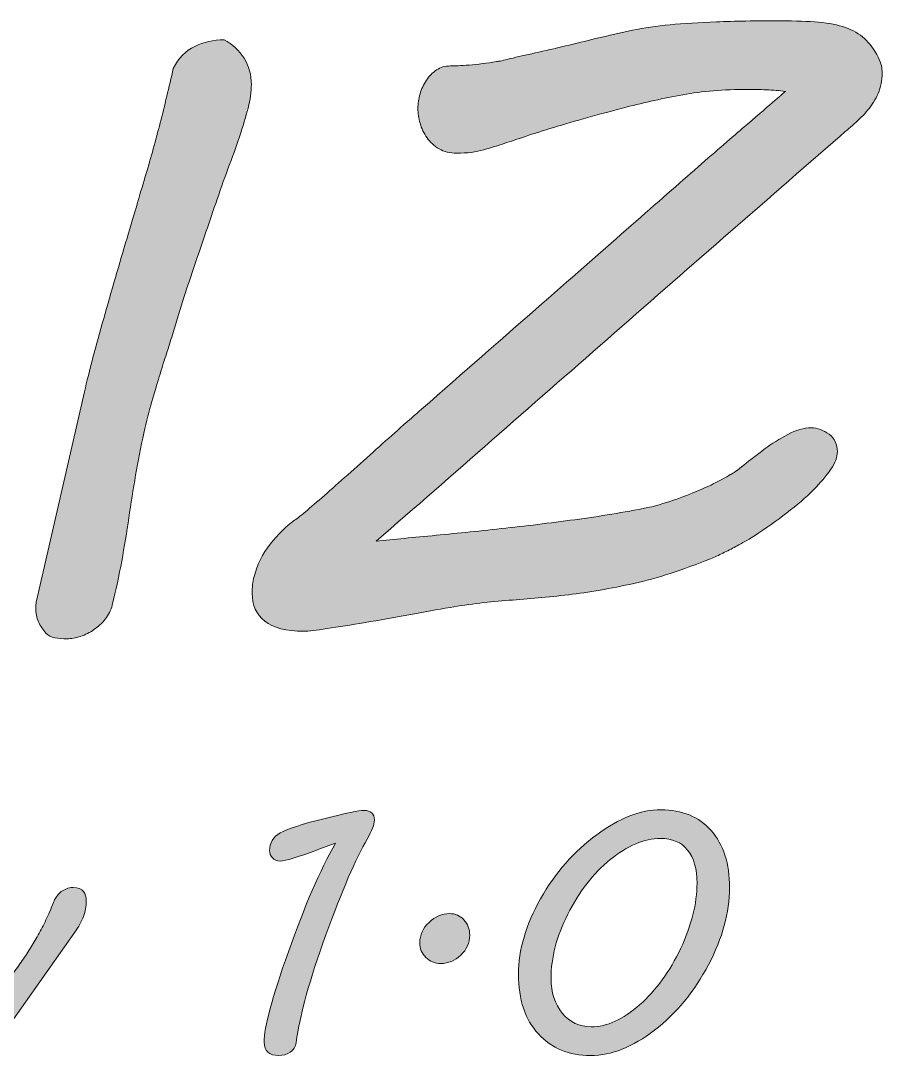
# Model space of a CAD drawing. Header units: inches. Extents: x 140 to 578, y -257 to -98.
# Drawn here: x 503.5 to 577.8, y -232.8 to -143.1 of the extents above; entities that cross this region are included whole.
import ezdxf

# ---------------------------------------------------------------- set-up
doc = ezdxf.new("R2010")
doc.units = ezdxf.units.IN
doc.header["$MEASUREMENT"] = 0
doc.layers.add('Ebene 1', color=7, linetype='Continuous')

# ---------------------------------------------------------------- blocks, each defined once
blk = doc.blocks.new('block 2')
at = {"layer": 'Ebene 1'}
h = blk.add_hatch(color=7, dxfattribs=at)
h.dxf.hatch_style = 2
edge = h.paths.add_edge_path()
edge.add_spline(control_points=[(523.653, -190.996), (523.903, -189.971), (524.365, -189.037), (525.038, -188.193), (525.709, -187.351), (526.41, -186.667), (527.14, -186.143), (527.39, -185.983), (527.76, -185.693), (528.251, -185.271), (528.74, -184.85), (529.304, -184.36), (529.942, -183.801), (530.58, -183.243), (531.264, -182.639), (531.993, -181.99), (532.722, -181.34), (533.451, -180.686), (534.181, -180.024), (534.909, -179.364), (535.61, -178.737), (536.282, -178.145), (536.954, -177.552), (537.553, -177.028), (538.077, -176.572), (541.723, -173.382), (545.01, -170.505), (547.938, -167.942), (550.865, -165.378), (553.463, -163.1), (555.731, -161.106), (557.998, -159.112), (559.957, -157.392), (561.61, -155.945), (563.262, -154.498), (564.646, -153.296), (565.763, -152.339), (566.879, -151.382), (567.733, -150.647), (568.326, -150.134), (568.918, -149.622), (569.294, -149.297), (569.454, -149.16), (568.93, -149.092), (568.383, -149.046), (567.813, -149.023), (567.243, -149.001), (566.708, -148.989), (566.207, -148.989), (565.158, -148.989), (564.173, -149.029), (563.251, -149.109), (562.327, -149.189), (561.444, -149.303), (560.602, -149.451), (559.758, -149.599), (558.938, -149.764), (558.141, -149.946), (557.343, -150.129), (556.534, -150.322), (555.714, -150.527), (554.574, -150.824), (553.476, -151.12), (552.415, -151.416), (551.356, -151.712), (550.376, -151.997), (549.476, -152.271), (548.575, -152.544), (547.767, -152.8), (547.05, -153.04), (546.331, -153.279), (545.733, -153.479), (545.255, -153.638), (544.73, -153.82), (544.132, -154.008), (543.46, -154.202), (542.788, -154.396), (542.008, -154.492), (541.119, -154.492), (540.526, -154.492), (540.02, -154.367), (539.599, -154.116), (539.176, -153.866), (538.829, -153.547), (538.556, -153.159), (538.282, -152.772), (538.082, -152.356), (537.958, -151.912), (537.832, -151.467), (537.77, -151.04), (537.77, -150.63), (537.77, -150.22), (537.832, -149.804), (537.958, -149.382), (538.082, -148.961), (538.265, -148.568), (538.505, -148.203), (538.743, -147.839), (539.034, -147.542), (539.376, -147.314), (539.718, -147.087), (540.116, -146.973), (540.572, -146.973), (540.914, -146.973), (541.455, -146.944), (542.196, -146.887), (542.936, -146.831), (543.717, -146.733), (544.537, -146.597), (544.742, -146.574), (545.146, -146.489), (545.751, -146.34), (546.354, -146.192), (547.066, -146.027), (547.887, -145.845), (548.707, -145.663), (549.572, -145.463), (550.484, -145.247), (551.396, -145.03), (552.262, -144.819), (553.082, -144.614), (554.221, -144.341), (555.286, -144.102), (556.278, -143.896), (557.269, -143.691), (558.346, -143.532), (559.508, -143.418), (560.67, -143.304), (562.008, -143.219), (563.524, -143.162), (565.039, -143.105), (566.891, -143.076), (569.078, -143.076), (570.331, -143.076), (571.407, -143.116), (572.308, -143.196), (573.208, -143.276), (573.983, -143.43), (574.632, -143.657), (575.282, -143.885), (575.829, -144.204), (576.272, -144.614), (576.718, -145.024), (577.11, -145.56), (577.452, -146.221), (577.589, -146.494), (577.68, -146.739), (577.726, -146.956), (577.771, -147.172), (577.794, -147.372), (577.794, -147.554), (577.794, -148.215), (577.68, -148.807), (577.452, -149.331), (577.224, -149.855), (576.928, -150.334), (576.563, -150.767), (576.198, -151.2), (575.806, -151.599), (575.384, -151.963), (574.962, -152.328), (574.558, -152.681), (574.171, -153.022), (567.426, -158.879), (560.738, -164.712), (554.107, -170.522), (547.477, -176.333), (540.834, -182.144), (534.181, -187.954), (535.707, -187.795), (537.428, -187.624), (539.342, -187.441), (541.256, -187.259), (543.255, -187.054), (545.341, -186.826), (547.425, -186.599), (549.544, -186.336), (551.698, -186.04), (553.851, -185.744), (555.93, -185.391), (557.936, -184.98), (558.801, -184.753), (559.615, -184.497), (560.38, -184.211), (561.143, -183.927), (561.82, -183.653), (562.413, -183.391), (563.005, -183.129), (563.501, -182.89), (563.899, -182.673), (564.298, -182.457), (564.566, -182.303), (564.703, -182.212), (564.953, -182.098), (565.341, -181.825), (565.865, -181.392), (566.389, -180.959), (566.976, -180.503), (567.626, -180.024), (568.274, -179.546), (568.952, -179.119), (569.659, -178.743), (570.365, -178.367), (571.037, -178.179), (571.676, -178.179), (572.223, -178.179), (572.735, -178.361), (573.214, -178.726), (573.692, -179.09), (573.932, -179.592), (573.932, -180.229), (573.932, -180.686), (573.743, -181.192), (573.368, -181.75), (572.991, -182.309), (572.484, -182.907), (571.847, -183.545), (571.208, -184.183), (570.45, -184.838), (569.573, -185.51), (568.696, -186.183), (567.768, -186.838), (566.788, -187.476), (566.628, -187.59), (566.406, -187.727), (566.122, -187.886), (565.836, -188.045), (565.518, -188.222), (565.165, -188.416), (564.811, -188.609), (564.446, -188.797), (564.071, -188.979), (563.694, -189.162), (563.336, -189.321), (562.994, -189.458), (560.578, -190.438), (558.374, -191.15), (556.38, -191.594), (554.386, -192.039), (552.506, -192.363), (550.741, -192.568), (548.975, -192.773), (547.266, -192.933), (545.614, -193.047), (543.961, -193.161), (542.27, -193.366), (540.538, -193.662), (539.467, -193.845), (538.282, -194.055), (536.983, -194.294), (535.685, -194.534), (534.431, -194.756), (533.224, -194.961), (532.016, -195.166), (530.928, -195.342), (529.96, -195.491), (528.99, -195.639), (528.324, -195.713), (527.96, -195.713), (526.41, -195.713), (525.276, -195.422), (524.56, -194.841), (523.841, -194.26), (523.482, -193.457), (523.482, -192.432), (523.482, -192.181), (523.493, -191.936), (523.517, -191.697), (523.539, -191.458), (523.585, -191.224), (523.653, -190.996)], knot_values=[0, 0, 0, 0, 1, 1, 1, 2, 2, 2, 3, 3, 3, 4, 4, 4, 5, 5, 5, 6, 6, 6, 7, 7, 7, 8, 8, 8, 9, 9, 9, 10, 10, 10, 11, 11, 11, 12, 12, 12, 13, 13, 13, 14, 14, 14, 15, 15, 15, 16, 16, 16, 17, 17, 17, 18, 18, 18, 19, 19, 19, 20, 20, 20, 21, 21, 21, 22, 22, 22, 23, 23, 23, 24, 24, 24, 25, 25, 25, 26, 26, 26, 27, 27, 27, 28, 28, 28, 29, 29, 29, 30, 30, 30, 31, 31, 31, 32, 32, 32, 33, 33, 33, 34, 34, 34, 35, 35, 35, 36, 36, 36, 37, 37, 37, 38, 38, 38, 39, 39, 39, 40, 40, 40, 41, 41, 41, 42, 42, 42, 43, 43, 43, 44, 44, 44, 45, 45, 45, 46, 46, 46, 47, 47, 47, 48, 48, 48, 49, 49, 49, 50, 50, 50, 51, 51, 51, 52, 52, 52, 53, 53, 53, 54, 54, 54, 55, 55, 55, 56, 56, 56, 57, 57, 57, 58, 58, 58, 59, 59, 59, 60, 60, 60, 61, 61, 61, 62, 62, 62, 63, 63, 63, 64, 64, 64, 65, 65, 65, 66, 66, 66, 67, 67, 67, 68, 68, 68, 69, 69, 69, 70, 70, 70, 71, 71, 71, 72, 72, 72, 73, 73, 73, 74, 74, 74, 75, 75, 75, 76, 76, 76, 77, 77, 77, 78, 78, 78, 79, 79, 79, 80, 80, 80, 81, 81, 81, 82, 82, 82, 83, 83, 83, 84, 84, 84, 85, 85, 85, 86, 86, 86, 87, 87, 87, 88, 88, 88, 89, 89, 89, 90, 90, 90, 90], degree=3, periodic=1)
h = blk.add_hatch(color=7, dxfattribs=at)
h.dxf.hatch_style = 2
edge = h.paths.add_edge_path()
edge.add_spline(control_points=[(509.024, -175.068), (509.229, -174.18), (509.474, -173.194), (509.76, -172.112), (510.044, -171.03), (510.352, -169.907), (510.682, -168.745), (511.012, -167.583), (511.349, -166.41), (511.69, -165.225), (512.032, -164.04), (512.368, -162.9), (512.699, -161.807), (513.028, -160.713), (513.331, -159.693), (513.604, -158.748), (513.878, -157.802), (514.117, -156.999), (514.322, -156.338), (514.755, -154.857), (515.165, -153.37), (515.553, -151.877), (515.939, -150.385), (516.315, -148.818), (516.681, -147.178), (517.136, -146.289), (517.751, -145.657), (518.526, -145.281), (519.301, -144.905), (520.144, -144.717), (521.056, -144.717), (521.784, -145.104), (522.359, -145.634), (522.781, -146.306), (523.203, -146.979), (523.414, -147.736), (523.414, -148.579), (523.414, -149.172), (523.316, -149.85), (523.123, -150.613), (522.93, -151.376), (522.685, -152.197), (522.389, -153.074), (522.092, -153.951), (521.762, -154.874), (521.397, -155.842), (521.032, -156.811), (520.68, -157.808), (520.338, -158.833), (519.699, -160.702), (519.062, -162.57), (518.424, -164.438), (517.785, -166.307), (517.159, -168.278), (516.544, -170.352), (516.384, -170.898), (516.213, -171.445), (516.031, -171.992), (515.849, -172.539), (515.66, -173.132), (515.467, -173.77), (515.273, -174.408), (515.062, -175.12), (514.835, -175.906), (514.606, -176.692), (514.379, -177.598), (514.151, -178.623), (513.878, -179.831), (513.639, -181.044), (513.434, -182.263), (513.229, -183.482), (513.034, -184.707), (512.853, -185.938), (512.67, -187.168), (512.465, -188.41), (512.237, -189.663), (512.009, -190.917), (511.735, -192.181), (511.417, -193.457), (511.303, -193.913), (511.104, -194.317), (510.818, -194.67), (510.533, -195.023), (510.209, -195.325), (509.845, -195.576), (509.479, -195.827), (509.093, -196.021), (508.683, -196.157), (508.272, -196.294), (507.885, -196.362), (507.521, -196.362), (507.155, -196.362), (506.808, -196.333), (506.479, -196.277), (506.147, -196.22), (505.891, -196.089), (505.709, -195.884), (505.436, -195.587), (505.219, -195.257), (505.06, -194.893), (504.899, -194.528), (504.82, -194.141), (504.82, -193.73), (504.82, -193.617), (504.825, -193.508), (504.838, -193.406), (504.849, -193.303), (504.865, -193.195), (504.889, -193.081), (504.889, -193.081), (509.024, -175.068), (509.024, -175.068)], knot_values=[0, 0, 0, 0, 1, 1, 1, 2, 2, 2, 3, 3, 3, 4, 4, 4, 5, 5, 5, 6, 6, 6, 7, 7, 7, 8, 8, 8, 9, 9, 9, 10, 10, 10, 11, 11, 11, 12, 12, 12, 13, 13, 13, 14, 14, 14, 15, 15, 15, 16, 16, 16, 17, 17, 17, 18, 18, 18, 19, 19, 19, 20, 20, 20, 21, 21, 21, 22, 22, 22, 23, 23, 23, 24, 24, 24, 25, 25, 25, 26, 26, 26, 27, 27, 27, 28, 28, 28, 29, 29, 29, 30, 30, 30, 31, 31, 31, 32, 32, 32, 33, 33, 33, 34, 34, 34, 35, 35, 35, 36, 36, 36, 37, 37, 37, 37], degree=3, periodic=1)
at = {"layer": 'Ebene 1', "lineweight": 0}
for points, knots in [([(523.653, -190.996), (523.903, -189.971), (524.365, -189.037), (525.038, -188.193), (525.709, -187.351), (526.41, -186.667), (527.14, -186.143), (527.39, -185.983), (527.76, -185.693), (528.251, -185.271), (528.74, -184.85), (529.304, -184.36), (529.942, -183.801), (530.58, -183.243), (531.264, -182.639), (531.993, -181.99), (532.722, -181.34), (533.451, -180.686), (534.181, -180.024), (534.909, -179.364), (535.61, -178.737), (536.282, -178.145), (536.954, -177.552), (537.553, -177.028), (538.077, -176.572), (541.723, -173.382), (545.01, -170.505), (547.938, -167.942), (550.865, -165.378), (553.463, -163.1), (555.731, -161.106), (557.998, -159.112), (559.957, -157.392), (561.61, -155.945), (563.262, -154.498), (564.646, -153.296), (565.763, -152.339), (566.879, -151.382), (567.733, -150.647), (568.326, -150.134), (568.918, -149.622), (569.294, -149.297), (569.454, -149.16), (568.93, -149.092), (568.383, -149.046), (567.813, -149.023), (567.243, -149.001), (566.708, -148.989), (566.207, -148.989), (565.158, -148.989), (564.173, -149.029), (563.251, -149.109), (562.327, -149.189), (561.444, -149.303), (560.602, -149.451), (559.758, -149.599), (558.938, -149.764), (558.141, -149.946), (557.343, -150.129), (556.534, -150.322), (555.714, -150.527), (554.574, -150.824), (553.476, -151.12), (552.415, -151.416), (551.356, -151.712), (550.376, -151.997), (549.476, -152.271), (548.575, -152.544), (547.767, -152.8), (547.05, -153.04), (546.331, -153.279), (545.733, -153.479), (545.255, -153.638), (544.73, -153.82), (544.132, -154.008), (543.46, -154.202), (542.788, -154.396), (542.008, -154.492), (541.119, -154.492), (540.526, -154.492), (540.02, -154.367), (539.599, -154.116), (539.176, -153.866), (538.829, -153.547), (538.556, -153.159), (538.282, -152.772), (538.082, -152.356), (537.958, -151.912), (537.832, -151.467), (537.77, -151.04), (537.77, -150.63), (537.77, -150.22), (537.832, -149.804), (537.958, -149.382), (538.082, -148.961), (538.265, -148.568), (538.505, -148.203), (538.743, -147.839), (539.034, -147.542), (539.376, -147.314), (539.718, -147.087), (540.116, -146.973), (540.572, -146.973), (540.914, -146.973), (541.455, -146.944), (542.196, -146.887), (542.936, -146.831), (543.717, -146.733), (544.537, -146.597), (544.742, -146.574), (545.146, -146.489), (545.751, -146.34), (546.354, -146.192), (547.066, -146.027), (547.887, -145.845), (548.707, -145.663), (549.572, -145.463), (550.484, -145.247), (551.396, -145.03), (552.262, -144.819), (553.082, -144.614), (554.221, -144.341), (555.286, -144.102), (556.278, -143.896), (557.269, -143.691), (558.346, -143.532), (559.508, -143.418), (560.67, -143.304), (562.008, -143.219), (563.524, -143.162), (565.039, -143.105), (566.891, -143.076), (569.078, -143.076), (570.331, -143.076), (571.407, -143.116), (572.308, -143.196), (573.208, -143.276), (573.983, -143.43), (574.632, -143.657), (575.282, -143.885), (575.829, -144.204), (576.272, -144.614), (576.718, -145.024), (577.11, -145.56), (577.452, -146.221), (577.589, -146.494), (577.68, -146.739), (577.726, -146.956), (577.771, -147.172), (577.794, -147.372), (577.794, -147.554), (577.794, -148.215), (577.68, -148.807), (577.452, -149.331), (577.224, -149.855), (576.928, -150.334), (576.563, -150.767), (576.198, -151.2), (575.806, -151.599), (575.384, -151.963), (574.962, -152.328), (574.558, -152.681), (574.171, -153.022), (567.426, -158.879), (560.738, -164.712), (554.107, -170.522), (547.477, -176.333), (540.834, -182.144), (534.181, -187.954), (535.707, -187.795), (537.428, -187.624), (539.342, -187.441), (541.256, -187.259), (543.255, -187.054), (545.341, -186.826), (547.425, -186.599), (549.544, -186.336), (551.698, -186.04), (553.851, -185.744), (555.93, -185.391), (557.936, -184.98), (558.801, -184.753), (559.615, -184.497), (560.38, -184.211), (561.143, -183.927), (561.82, -183.653), (562.413, -183.391), (563.005, -183.129), (563.501, -182.89), (563.899, -182.673), (564.298, -182.457), (564.566, -182.303), (564.703, -182.212), (564.953, -182.098), (565.341, -181.825), (565.865, -181.392), (566.389, -180.959), (566.976, -180.503), (567.626, -180.024), (568.274, -179.546), (568.952, -179.119), (569.659, -178.743), (570.365, -178.367), (571.037, -178.179), (571.676, -178.179), (572.223, -178.179), (572.735, -178.361), (573.214, -178.726), (573.692, -179.09), (573.932, -179.592), (573.932, -180.229), (573.932, -180.686), (573.743, -181.192), (573.368, -181.75), (572.991, -182.309), (572.484, -182.907), (571.847, -183.545), (571.208, -184.183), (570.45, -184.838), (569.573, -185.51), (568.696, -186.183), (567.768, -186.838), (566.788, -187.476), (566.628, -187.59), (566.406, -187.727), (566.122, -187.886), (565.836, -188.045), (565.518, -188.222), (565.165, -188.416), (564.811, -188.609), (564.446, -188.797), (564.071, -188.979), (563.694, -189.162), (563.336, -189.321), (562.994, -189.458), (560.578, -190.438), (558.374, -191.15), (556.38, -191.594), (554.386, -192.039), (552.506, -192.363), (550.741, -192.568), (548.975, -192.773), (547.266, -192.933), (545.614, -193.047), (543.961, -193.161), (542.27, -193.366), (540.538, -193.662), (539.467, -193.845), (538.282, -194.055), (536.983, -194.294), (535.685, -194.534), (534.431, -194.756), (533.224, -194.961), (532.016, -195.166), (530.928, -195.342), (529.96, -195.491), (528.99, -195.639), (528.324, -195.713), (527.96, -195.713), (526.41, -195.713), (525.276, -195.422), (524.56, -194.841), (523.841, -194.26), (523.482, -193.457), (523.482, -192.432), (523.482, -192.181), (523.493, -191.936), (523.517, -191.697), (523.539, -191.458), (523.585, -191.224), (523.653, -190.996)], [0, 0, 0, 0, 1, 1, 1, 2, 2, 2, 3, 3, 3, 4, 4, 4, 5, 5, 5, 6, 6, 6, 7, 7, 7, 8, 8, 8, 9, 9, 9, 10, 10, 10, 11, 11, 11, 12, 12, 12, 13, 13, 13, 14, 14, 14, 15, 15, 15, 16, 16, 16, 17, 17, 17, 18, 18, 18, 19, 19, 19, 20, 20, 20, 21, 21, 21, 22, 22, 22, 23, 23, 23, 24, 24, 24, 25, 25, 25, 26, 26, 26, 27, 27, 27, 28, 28, 28, 29, 29, 29, 30, 30, 30, 31, 31, 31, 32, 32, 32, 33, 33, 33, 34, 34, 34, 35, 35, 35, 36, 36, 36, 37, 37, 37, 38, 38, 38, 39, 39, 39, 40, 40, 40, 41, 41, 41, 42, 42, 42, 43, 43, 43, 44, 44, 44, 45, 45, 45, 46, 46, 46, 47, 47, 47, 48, 48, 48, 49, 49, 49, 50, 50, 50, 51, 51, 51, 52, 52, 52, 53, 53, 53, 54, 54, 54, 55, 55, 55, 56, 56, 56, 57, 57, 57, 58, 58, 58, 59, 59, 59, 60, 60, 60, 61, 61, 61, 62, 62, 62, 63, 63, 63, 64, 64, 64, 65, 65, 65, 66, 66, 66, 67, 67, 67, 68, 68, 68, 69, 69, 69, 70, 70, 70, 71, 71, 71, 72, 72, 72, 73, 73, 73, 74, 74, 74, 75, 75, 75, 76, 76, 76, 77, 77, 77, 78, 78, 78, 79, 79, 79, 80, 80, 80, 81, 81, 81, 82, 82, 82, 83, 83, 83, 84, 84, 84, 85, 85, 85, 86, 86, 86, 87, 87, 87, 88, 88, 88, 89, 89, 89, 90, 90, 90, 90]), ([(509.024, -175.068), (509.229, -174.18), (509.474, -173.194), (509.76, -172.112), (510.044, -171.03), (510.352, -169.907), (510.682, -168.745), (511.012, -167.583), (511.349, -166.41), (511.69, -165.225), (512.032, -164.04), (512.368, -162.9), (512.699, -161.807), (513.028, -160.713), (513.331, -159.693), (513.604, -158.748), (513.878, -157.802), (514.117, -156.999), (514.322, -156.338), (514.755, -154.857), (515.165, -153.37), (515.553, -151.877), (515.939, -150.385), (516.315, -148.818), (516.681, -147.178), (517.136, -146.289), (517.751, -145.657), (518.526, -145.281), (519.301, -144.905), (520.144, -144.717), (521.056, -144.717), (521.784, -145.104), (522.359, -145.634), (522.781, -146.306), (523.203, -146.979), (523.414, -147.736), (523.414, -148.579), (523.414, -149.172), (523.316, -149.85), (523.123, -150.613), (522.93, -151.376), (522.685, -152.197), (522.389, -153.074), (522.092, -153.951), (521.762, -154.874), (521.397, -155.842), (521.032, -156.811), (520.68, -157.808), (520.338, -158.833), (519.699, -160.702), (519.062, -162.57), (518.424, -164.438), (517.785, -166.307), (517.159, -168.278), (516.544, -170.352), (516.384, -170.898), (516.213, -171.445), (516.031, -171.992), (515.849, -172.539), (515.66, -173.132), (515.467, -173.77), (515.273, -174.408), (515.062, -175.12), (514.835, -175.906), (514.606, -176.692), (514.379, -177.598), (514.151, -178.623), (513.878, -179.831), (513.639, -181.044), (513.434, -182.263), (513.229, -183.482), (513.034, -184.707), (512.853, -185.938), (512.67, -187.168), (512.465, -188.41), (512.237, -189.663), (512.009, -190.917), (511.735, -192.181), (511.417, -193.457), (511.303, -193.913), (511.104, -194.317), (510.818, -194.67), (510.533, -195.023), (510.209, -195.325), (509.845, -195.576), (509.479, -195.827), (509.093, -196.021), (508.683, -196.157), (508.272, -196.294), (507.885, -196.362), (507.521, -196.362), (507.155, -196.362), (506.808, -196.333), (506.479, -196.277), (506.147, -196.22), (505.891, -196.089), (505.709, -195.884), (505.436, -195.587), (505.219, -195.257), (505.06, -194.893), (504.899, -194.528), (504.82, -194.141), (504.82, -193.73), (504.82, -193.617), (504.825, -193.508), (504.838, -193.406), (504.849, -193.303), (504.865, -193.195), (504.889, -193.081), (504.889, -193.081), (509.024, -175.068), (509.024, -175.068)], [0, 0, 0, 0, 1, 1, 1, 2, 2, 2, 3, 3, 3, 4, 4, 4, 5, 5, 5, 6, 6, 6, 7, 7, 7, 8, 8, 8, 9, 9, 9, 10, 10, 10, 11, 11, 11, 12, 12, 12, 13, 13, 13, 14, 14, 14, 15, 15, 15, 16, 16, 16, 17, 17, 17, 18, 18, 18, 19, 19, 19, 20, 20, 20, 21, 21, 21, 22, 22, 22, 23, 23, 23, 24, 24, 24, 25, 25, 25, 26, 26, 26, 27, 27, 27, 28, 28, 28, 29, 29, 29, 30, 30, 30, 31, 31, 31, 32, 32, 32, 33, 33, 33, 34, 34, 34, 35, 35, 35, 36, 36, 36, 37, 37, 37, 37])]:
    blk.add_open_spline(points, degree=3, knots=knots, dxfattribs=at)
blk = doc.blocks.new('block 3')
at = {"layer": 'Ebene 1'}
h = blk.add_hatch(color=7, dxfattribs=at)
h.dxf.hatch_style = 2
edge = h.paths.add_edge_path()
edge.add_spline(control_points=[(530.674, -213.987), (530.405, -214.074), (529.882, -214.266), (529.104, -214.563), (527.405, -215.207), (526.34, -215.528), (525.908, -215.528), (525.61, -215.528), (525.383, -215.439), (525.225, -215.262), (525.065, -215.084), (524.986, -214.875), (524.986, -214.635), (524.986, -213.963), (525.289, -213.455), (525.894, -213.109), (526.498, -212.764), (527.756, -212.353), (529.666, -211.878), (531.576, -211.403), (532.728, -211.166), (533.122, -211.166), (533.717, -211.166), (534.015, -211.439), (534.015, -211.986), (534.015, -212.38), (533.808, -212.932), (533.396, -213.642), (532.416, -215.312), (531.23, -218.064), (529.839, -221.899), (528.447, -225.734), (527.588, -228.827), (527.262, -231.179), (527.214, -231.543), (527.048, -231.822), (526.765, -232.014), (526.481, -232.206), (526.153, -232.302), (525.778, -232.302), (524.934, -232.302), (524.512, -231.918), (524.512, -231.15), (524.512, -229.893), (525.207, -227.296), (526.6, -223.36), (527.991, -219.425), (529.35, -216.301), (530.674, -213.987)], knot_values=[0, 0, 0, 0, 1, 1, 1, 2, 2, 2, 3, 3, 3, 4, 4, 4, 5, 5, 5, 6, 6, 6, 7, 7, 7, 8, 8, 8, 9, 9, 9, 10, 10, 10, 11, 11, 11, 12, 12, 12, 13, 13, 13, 14, 14, 14, 15, 15, 15, 16, 16, 16, 16], degree=3, periodic=1)
h = blk.add_hatch(color=7, dxfattribs=at)
h.dxf.hatch_style = 2
edge = h.paths.add_edge_path()
edge.add_spline(control_points=[(564.639, -217.832), (564.639, -219.953), (564.032, -222.168), (562.817, -224.477), (561.604, -226.785), (560.056, -228.666), (558.174, -230.121), (556.293, -231.575), (554.455, -232.302), (552.66, -232.302), (550.798, -232.302), (549.295, -231.68), (548.153, -230.437), (547.011, -229.194), (546.439, -227.479), (546.439, -225.29), (546.439, -223.197), (547.075, -221.028), (548.348, -218.782), (549.619, -216.536), (551.231, -214.695), (553.186, -213.26), (555.139, -211.825), (556.979, -211.108), (558.707, -211.108), (560.55, -211.108), (561.999, -211.708), (563.056, -212.907), (564.111, -214.107), (564.639, -215.749), (564.639, -217.832)], knot_values=[0, 0, 0, 0, 1, 1, 1, 2, 2, 2, 3, 3, 3, 4, 4, 4, 5, 5, 5, 6, 6, 6, 7, 7, 7, 8, 8, 8, 9, 9, 9, 10, 10, 10, 10], degree=3, periodic=1)
edge = h.paths.add_edge_path()
edge.add_spline(control_points=[(549.247, -225.635), (549.247, -226.864), (549.571, -227.87), (550.22, -228.652), (550.867, -229.434), (551.7, -229.825), (552.718, -229.825), (554.071, -229.825), (555.46, -229.194), (556.886, -227.932), (558.312, -226.67), (559.491, -225.045), (560.428, -223.058), (561.363, -221.071), (561.831, -219.199), (561.831, -217.443), (561.831, -216.205), (561.561, -215.252), (561.018, -214.585), (560.476, -213.918), (559.695, -213.584), (558.678, -213.584), (557.276, -213.584), (555.835, -214.191), (554.352, -215.406), (552.868, -216.62), (551.647, -218.189), (550.688, -220.114), (549.728, -222.039), (549.247, -223.879), (549.247, -225.635)], knot_values=[0, 0, 0, 0, 1, 1, 1, 2, 2, 2, 3, 3, 3, 4, 4, 4, 5, 5, 5, 6, 6, 6, 7, 7, 7, 8, 8, 8, 9, 9, 9, 10, 10, 10, 10], degree=3, periodic=1)
h = blk.add_hatch(color=7, dxfattribs=at)
h.dxf.hatch_style = 2
edge = h.paths.add_edge_path()
edge.add_spline(control_points=[(499.861, -232.762), (499.813, -232.772), (499.772, -232.779), (499.739, -232.784), (499.706, -232.789), (499.67, -232.791), (499.632, -232.791), (499.43, -232.791), (499.252, -232.748), (499.099, -232.662), (498.945, -232.575), (498.812, -232.467), (498.703, -232.338), (498.592, -232.208), (498.509, -232.069), (498.451, -231.92), (498.394, -231.771), (498.364, -231.63), (498.364, -231.496), (498.316, -231.294), (498.249, -231.006), (498.163, -230.631), (498.076, -230.257), (497.978, -229.835), (497.867, -229.364), (497.757, -228.895), (497.642, -228.388), (497.522, -227.846), (497.402, -227.303), (497.284, -226.758), (497.169, -226.211), (497.054, -225.664), (496.948, -225.131), (496.853, -224.613), (496.757, -224.095), (496.675, -223.62), (496.607, -223.188), (496.56, -222.881), (496.507, -222.593), (496.449, -222.324), (496.392, -222.055), (496.339, -221.798), (496.291, -221.554), (496.243, -221.309), (496.202, -221.069), (496.169, -220.833), (496.135, -220.599), (496.118, -220.361), (496.118, -220.121), (496.118, -219.853), (496.147, -219.595), (496.205, -219.351), (496.263, -219.106), (496.346, -218.89), (496.457, -218.703), (496.566, -218.516), (496.701, -218.364), (496.859, -218.249), (497.019, -218.134), (497.193, -218.076), (497.386, -218.076), (497.77, -218.076), (498.074, -218.17), (498.3, -218.357), (498.525, -218.544), (498.7, -218.794), (498.825, -219.106), (498.95, -219.418), (499.039, -219.78), (499.092, -220.193), (499.145, -220.606), (499.186, -221.033), (499.214, -221.474), (499.252, -222.031), (499.314, -222.633), (499.401, -223.281), (499.487, -223.929), (499.583, -224.577), (499.689, -225.225), (499.795, -225.873), (499.902, -226.497), (500.013, -227.097), (500.123, -227.697), (500.222, -228.227), (500.309, -228.688), (500.596, -228.39), (501.1, -227.728), (501.82, -226.701), (502.175, -226.202), (502.504, -225.741), (502.807, -225.319), (503.108, -224.896), (503.395, -224.491), (503.663, -224.102), (503.932, -223.713), (504.186, -223.327), (504.426, -222.943), (504.666, -222.559), (504.898, -222.161), (505.124, -221.748), (505.35, -221.335), (505.57, -220.896), (505.786, -220.431), (506.003, -219.965), (506.221, -219.449), (506.441, -218.883), (506.509, -218.768), (506.591, -218.645), (506.687, -218.516), (506.782, -218.386), (506.896, -218.271), (507.024, -218.17), (507.154, -218.069), (507.303, -217.985), (507.471, -217.918), (507.639, -217.851), (507.829, -217.817), (508.04, -217.817), (508.481, -217.817), (508.781, -217.928), (508.939, -218.148), (509.099, -218.369), (509.178, -218.647), (509.178, -218.983), (509.178, -219.435), (509.099, -219.874), (508.939, -220.301), (508.781, -220.728), (508.529, -221.187), (508.184, -221.676), (508.184, -221.676), (501.432, -231.208), (501.432, -231.208), (501.297, -231.496), (501.157, -231.735), (501.014, -231.927), (500.87, -232.12), (500.728, -232.273), (500.589, -232.388), (500.449, -232.503), (500.317, -232.59), (500.193, -232.647), (500.068, -232.705), (499.958, -232.743), (499.861, -232.762)], knot_values=[0, 0, 0, 0, 1, 1, 1, 2, 2, 2, 3, 3, 3, 4, 4, 4, 5, 5, 5, 6, 6, 6, 7, 7, 7, 8, 8, 8, 9, 9, 9, 10, 10, 10, 11, 11, 11, 12, 12, 12, 13, 13, 13, 14, 14, 14, 15, 15, 15, 16, 16, 16, 17, 17, 17, 18, 18, 18, 19, 19, 19, 20, 20, 20, 21, 21, 21, 22, 22, 22, 23, 23, 23, 24, 24, 24, 25, 25, 25, 26, 26, 26, 27, 27, 27, 28, 28, 28, 29, 29, 29, 30, 30, 30, 31, 31, 31, 32, 32, 32, 33, 33, 33, 34, 34, 34, 35, 35, 35, 36, 36, 36, 37, 37, 37, 38, 38, 38, 39, 39, 39, 40, 40, 40, 41, 41, 41, 42, 42, 42, 43, 43, 43, 44, 44, 44, 45, 45, 45, 46, 46, 46, 47, 47, 47, 48, 48, 48, 48], degree=3, periodic=1)
h = blk.add_hatch(color=7, dxfattribs=at)
h.dxf.hatch_style = 2
edge = h.paths.add_edge_path()
edge.add_spline(control_points=[(542.235, -221.921), (542.235, -222.583), (541.981, -223.157), (541.473, -223.641), (540.964, -224.126), (540.383, -224.368), (539.73, -224.368), (539.231, -224.368), (538.807, -224.193), (538.456, -223.843), (538.105, -223.493), (537.931, -223.068), (537.931, -222.568), (537.931, -221.906), (538.197, -221.323), (538.729, -220.819), (539.263, -220.315), (539.851, -220.063), (540.493, -220.063), (540.992, -220.063), (541.407, -220.241), (541.739, -220.596), (542.07, -220.951), (542.235, -221.393), (542.235, -221.921)], knot_values=[0, 0, 0, 0, 1, 1, 1, 2, 2, 2, 3, 3, 3, 4, 4, 4, 5, 5, 5, 6, 6, 6, 7, 7, 7, 8, 8, 8, 8], degree=3, periodic=1)
at = {"layer": 'Ebene 1', "lineweight": 0}
for points, knots in [([(530.674, -213.987), (530.405, -214.074), (529.882, -214.266), (529.104, -214.563), (527.405, -215.207), (526.34, -215.528), (525.908, -215.528), (525.61, -215.528), (525.383, -215.439), (525.225, -215.262), (525.065, -215.084), (524.986, -214.875), (524.986, -214.635), (524.986, -213.963), (525.289, -213.455), (525.894, -213.109), (526.498, -212.764), (527.756, -212.353), (529.666, -211.878), (531.576, -211.403), (532.728, -211.166), (533.122, -211.166), (533.717, -211.166), (534.015, -211.439), (534.015, -211.986), (534.015, -212.38), (533.808, -212.932), (533.396, -213.642), (532.416, -215.312), (531.23, -218.064), (529.839, -221.899), (528.447, -225.734), (527.588, -228.827), (527.262, -231.179), (527.214, -231.543), (527.048, -231.822), (526.765, -232.014), (526.481, -232.206), (526.153, -232.302), (525.778, -232.302), (524.934, -232.302), (524.512, -231.918), (524.512, -231.15), (524.512, -229.893), (525.207, -227.296), (526.6, -223.36), (527.991, -219.425), (529.35, -216.301), (530.674, -213.987)], [0, 0, 0, 0, 1, 1, 1, 2, 2, 2, 3, 3, 3, 4, 4, 4, 5, 5, 5, 6, 6, 6, 7, 7, 7, 8, 8, 8, 9, 9, 9, 10, 10, 10, 11, 11, 11, 12, 12, 12, 13, 13, 13, 14, 14, 14, 15, 15, 15, 16, 16, 16, 16]), ([(564.639, -217.832), (564.639, -219.953), (564.032, -222.168), (562.817, -224.477), (561.604, -226.785), (560.056, -228.666), (558.174, -230.121), (556.293, -231.575), (554.455, -232.302), (552.66, -232.302), (550.798, -232.302), (549.295, -231.68), (548.153, -230.437), (547.011, -229.194), (546.439, -227.479), (546.439, -225.29), (546.439, -223.197), (547.075, -221.028), (548.348, -218.782), (549.619, -216.536), (551.231, -214.695), (553.186, -213.26), (555.139, -211.825), (556.979, -211.108), (558.707, -211.108), (560.55, -211.108), (561.999, -211.708), (563.056, -212.907), (564.111, -214.107), (564.639, -215.749), (564.639, -217.832)], [0, 0, 0, 0, 1, 1, 1, 2, 2, 2, 3, 3, 3, 4, 4, 4, 5, 5, 5, 6, 6, 6, 7, 7, 7, 8, 8, 8, 9, 9, 9, 10, 10, 10, 10]), ([(549.247, -225.635), (549.247, -226.864), (549.571, -227.87), (550.22, -228.652), (550.867, -229.434), (551.7, -229.825), (552.718, -229.825), (554.071, -229.825), (555.46, -229.194), (556.886, -227.932), (558.312, -226.67), (559.491, -225.045), (560.428, -223.058), (561.363, -221.071), (561.831, -219.199), (561.831, -217.443), (561.831, -216.205), (561.561, -215.252), (561.018, -214.585), (560.476, -213.918), (559.695, -213.584), (558.678, -213.584), (557.276, -213.584), (555.835, -214.191), (554.352, -215.406), (552.868, -216.62), (551.647, -218.189), (550.688, -220.114), (549.728, -222.039), (549.247, -223.879), (549.247, -225.635)], [0, 0, 0, 0, 1, 1, 1, 2, 2, 2, 3, 3, 3, 4, 4, 4, 5, 5, 5, 6, 6, 6, 7, 7, 7, 8, 8, 8, 9, 9, 9, 10, 10, 10, 10]), ([(499.861, -232.762), (499.813, -232.772), (499.772, -232.779), (499.739, -232.784), (499.706, -232.789), (499.67, -232.791), (499.632, -232.791), (499.43, -232.791), (499.252, -232.748), (499.099, -232.662), (498.945, -232.575), (498.812, -232.467), (498.703, -232.338), (498.592, -232.208), (498.509, -232.069), (498.451, -231.92), (498.394, -231.771), (498.364, -231.63), (498.364, -231.496), (498.316, -231.294), (498.249, -231.006), (498.163, -230.631), (498.076, -230.257), (497.978, -229.835), (497.867, -229.364), (497.757, -228.895), (497.642, -228.388), (497.522, -227.846), (497.402, -227.303), (497.284, -226.758), (497.169, -226.211), (497.054, -225.664), (496.948, -225.131), (496.853, -224.613), (496.757, -224.095), (496.675, -223.62), (496.607, -223.188), (496.56, -222.881), (496.507, -222.593), (496.449, -222.324), (496.392, -222.055), (496.339, -221.798), (496.291, -221.554), (496.243, -221.309), (496.202, -221.069), (496.169, -220.833), (496.135, -220.599), (496.118, -220.361), (496.118, -220.121), (496.118, -219.853), (496.147, -219.595), (496.205, -219.351), (496.263, -219.106), (496.346, -218.89), (496.457, -218.703), (496.566, -218.516), (496.701, -218.364), (496.859, -218.249), (497.019, -218.134), (497.193, -218.076), (497.386, -218.076), (497.77, -218.076), (498.074, -218.17), (498.3, -218.357), (498.525, -218.544), (498.7, -218.794), (498.825, -219.106), (498.95, -219.418), (499.039, -219.78), (499.092, -220.193), (499.145, -220.606), (499.186, -221.033), (499.214, -221.474), (499.252, -222.031), (499.314, -222.633), (499.401, -223.281), (499.487, -223.929), (499.583, -224.577), (499.689, -225.225), (499.795, -225.873), (499.902, -226.497), (500.013, -227.097), (500.123, -227.697), (500.222, -228.227), (500.309, -228.688), (500.596, -228.39), (501.1, -227.728), (501.82, -226.701), (502.175, -226.202), (502.504, -225.741), (502.807, -225.319), (503.108, -224.896), (503.395, -224.491), (503.663, -224.102), (503.932, -223.713), (504.186, -223.327), (504.426, -222.943), (504.666, -222.559), (504.898, -222.161), (505.124, -221.748), (505.35, -221.335), (505.57, -220.896), (505.786, -220.431), (506.003, -219.965), (506.221, -219.449), (506.441, -218.883), (506.509, -218.768), (506.591, -218.645), (506.687, -218.516), (506.782, -218.386), (506.896, -218.271), (507.024, -218.17), (507.154, -218.069), (507.303, -217.985), (507.471, -217.918), (507.639, -217.851), (507.829, -217.817), (508.04, -217.817), (508.481, -217.817), (508.781, -217.928), (508.939, -218.148), (509.099, -218.369), (509.178, -218.647), (509.178, -218.983), (509.178, -219.435), (509.099, -219.874), (508.939, -220.301), (508.781, -220.728), (508.529, -221.187), (508.184, -221.676), (508.184, -221.676), (501.432, -231.208), (501.432, -231.208), (501.297, -231.496), (501.157, -231.735), (501.014, -231.927), (500.87, -232.12), (500.728, -232.273), (500.589, -232.388), (500.449, -232.503), (500.317, -232.59), (500.193, -232.647), (500.068, -232.705), (499.958, -232.743), (499.861, -232.762)], [0, 0, 0, 0, 1, 1, 1, 2, 2, 2, 3, 3, 3, 4, 4, 4, 5, 5, 5, 6, 6, 6, 7, 7, 7, 8, 8, 8, 9, 9, 9, 10, 10, 10, 11, 11, 11, 12, 12, 12, 13, 13, 13, 14, 14, 14, 15, 15, 15, 16, 16, 16, 17, 17, 17, 18, 18, 18, 19, 19, 19, 20, 20, 20, 21, 21, 21, 22, 22, 22, 23, 23, 23, 24, 24, 24, 25, 25, 25, 26, 26, 26, 27, 27, 27, 28, 28, 28, 29, 29, 29, 30, 30, 30, 31, 31, 31, 32, 32, 32, 33, 33, 33, 34, 34, 34, 35, 35, 35, 36, 36, 36, 37, 37, 37, 38, 38, 38, 39, 39, 39, 40, 40, 40, 41, 41, 41, 42, 42, 42, 43, 43, 43, 44, 44, 44, 45, 45, 45, 46, 46, 46, 47, 47, 47, 48, 48, 48, 48]), ([(542.235, -221.921), (542.235, -222.583), (541.981, -223.157), (541.473, -223.641), (540.964, -224.126), (540.383, -224.368), (539.73, -224.368), (539.231, -224.368), (538.807, -224.193), (538.456, -223.843), (538.105, -223.493), (537.931, -223.068), (537.931, -222.568), (537.931, -221.906), (538.197, -221.323), (538.729, -220.819), (539.263, -220.315), (539.851, -220.063), (540.493, -220.063), (540.992, -220.063), (541.407, -220.241), (541.739, -220.596), (542.07, -220.951), (542.235, -221.393), (542.235, -221.921)], [0, 0, 0, 0, 1, 1, 1, 2, 2, 2, 3, 3, 3, 4, 4, 4, 5, 5, 5, 6, 6, 6, 7, 7, 7, 8, 8, 8, 8])]:
    blk.add_open_spline(points, degree=3, knots=knots, dxfattribs=at)

msp = doc.modelspace()

# ---------------------------------------------------------------- block references
at = {"layer": 'Ebene 1'}
for name in ['block 2', 'block 3']:
    msp.add_blockref(name, (0, 0), dxfattribs=at)

doc.saveas('drawing.dxf')
